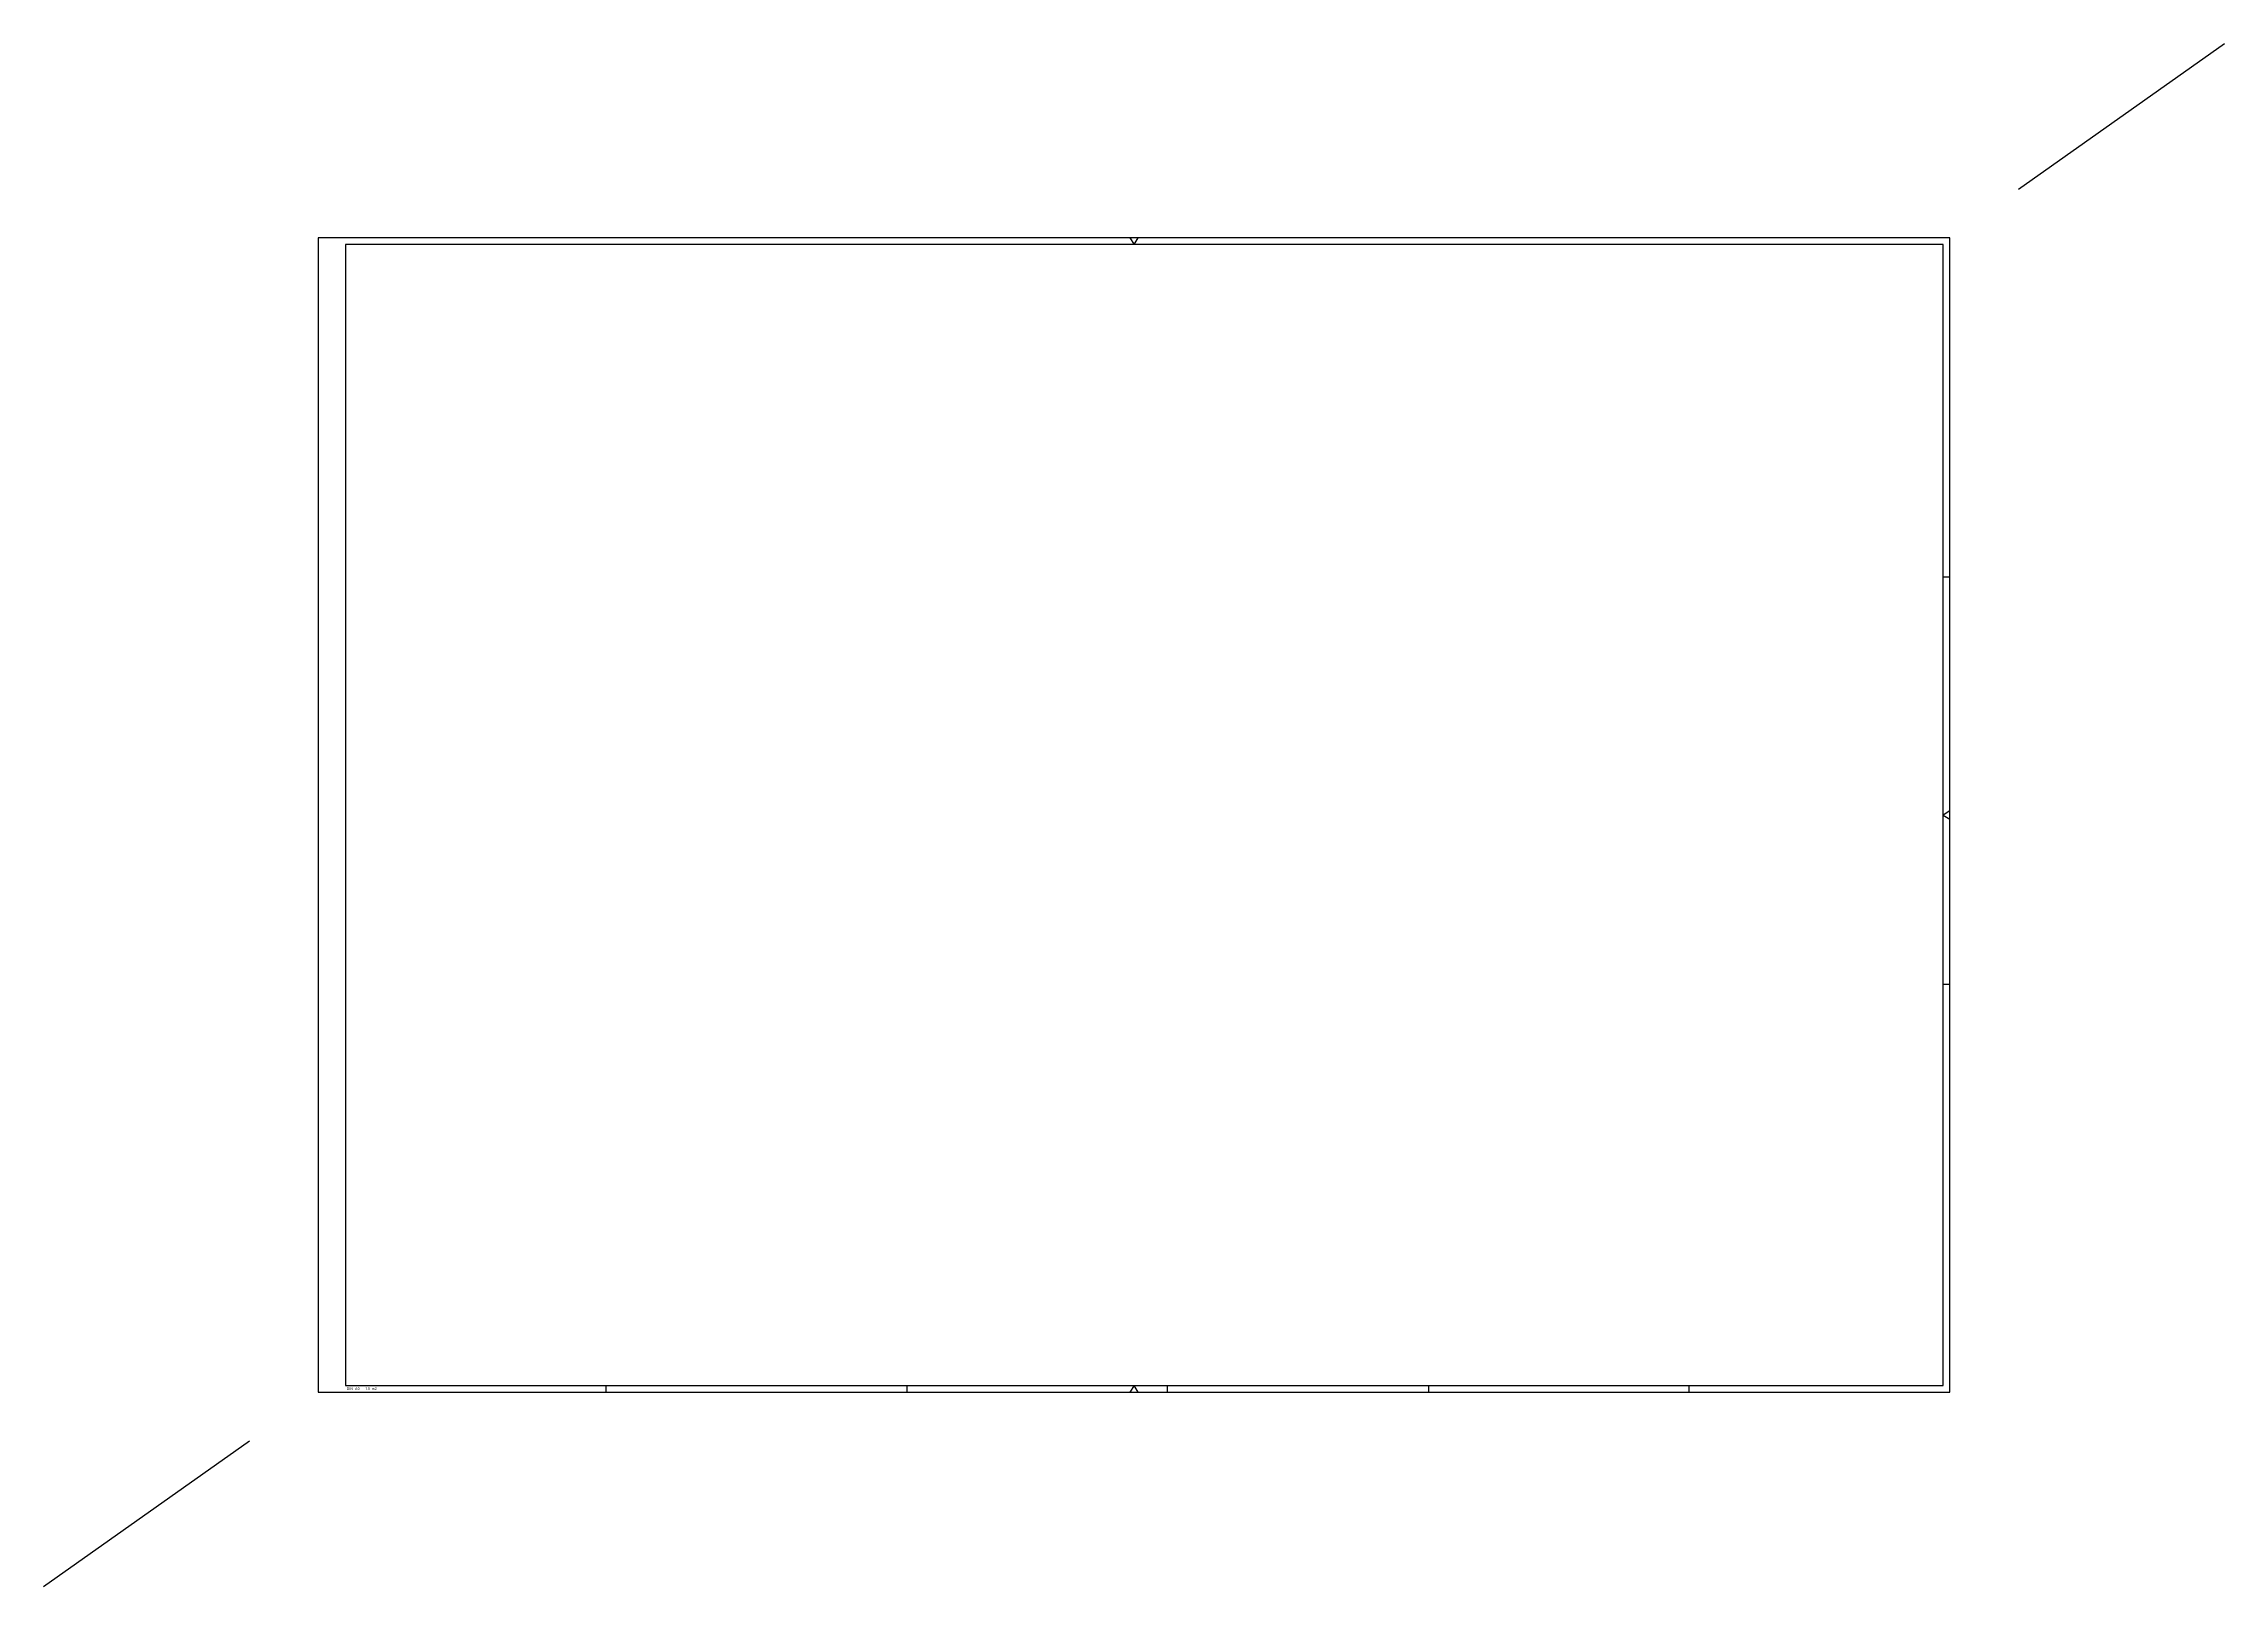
# Model space of a CAD drawing. Extents: x -17 to 74, y -15 to 121.
# Drawn here: x -10 to 69.5, y 65.1 to 121.3 of the extents above; entities that cross this region are included whole.
import ezdxf

# ---------------------------------------------------------------- set-up
doc = ezdxf.new("R2010")
doc.units = 0
doc.header["$LTSCALE"] = 0.5
doc.linetypes.add('AUSGEZOGEN', pattern=[1000.01, 1000, 0.01])
doc.layers.add('NOPLOT', color=7, linetype='Continuous', plot=False)
doc.layers.add('RAHMEN', color=7, linetype='Continuous')
doc.styles.add('txt', font='isocp.shx')

# ---------------------------------------------------------------- blocks, each defined once
blk = doc.blocks.new('DINA0')
at = {"color": 7, "linetype": 'Continuous'}
for p, q in [((59.45, 0.5), (59.14, 0)), ((59.76, 0), (59.45, 0.5))]:
    blk.add_line(p, q, dxfattribs=at)
at = {"layer": 'NOPLOT', "color": 191, "linetype": 'AUSGEZOGEN'}
for p, q in [((123.9, 87.64), (138.9, 98.25)), ((-20, -14.15), (-5, -3.54))]:
    blk.add_line(p, q, dxfattribs=at)
at = {"layer": 'RAHMEN'}
for p, q in [((0, 84.1), (0, 0)), ((118.9, 84.1), (0, 84.1)), ((118.9, 0), (118.9, 84.1)), ((0, 0), (118.9, 0))]:
    blk.add_line(p, q, dxfattribs=at)
at = {"layer": 'RAHMEN', "color": 5}
for p, q in [((118.4, 83.6), (2, 83.6)), ((2, 83.6), (2, 0.5)), ((118.4, 0.5), (118.4, 83.6)), ((2, 0.5), (118.4, 0.5))]:
    blk.add_line(p, q, dxfattribs=at)
at = {"layer": 'RAHMEN', "color": 7, "linetype": 'Continuous'}
for p, q in [((59.14, 84.1), (59.45, 83.6)), ((59.45, 83.6), (59.76, 84.1)), ((118.9, 42.36), (118.4, 42.05)), ((118.4, 42.05), (118.9, 41.74))]:
    blk.add_line(p, q, dxfattribs=at)
at = {"layer": 'RAHMEN', "color": 7}
for p, q in [((118.4, 59.4), (118.9, 59.4)), ((118.9, 29.7), (118.4, 29.7)), ((21, 0), (21, 0.5)), ((42.9, 0.5), (42.9, 0)), ((61.9, 0), (61.9, 0.5)), ((80.9, 0.5), (80.9, 0)), ((99.9, 0), (99.9, 0.5))]:
    blk.add_line(p, q, dxfattribs=at)
at = {"layer": 'RAHMEN', "color": 7, "style": 'txt'}
blk.add_text('DIN A0   1.0 m2', height=0.2, dxfattribs=at).set_placement((2.08, 0.16))

msp = doc.modelspace()

# ---------------------------------------------------------------- block references
at = {"layer": 'RAHMEN', "color": 7, "linetype": 'AUSGEZOGEN', "xscale": 0.5, "yscale": 0.5, "zscale": 0.5}
msp.add_blockref('DINA0', (0, 72.19707), dxfattribs=at)

doc.saveas('drawing.dxf')
